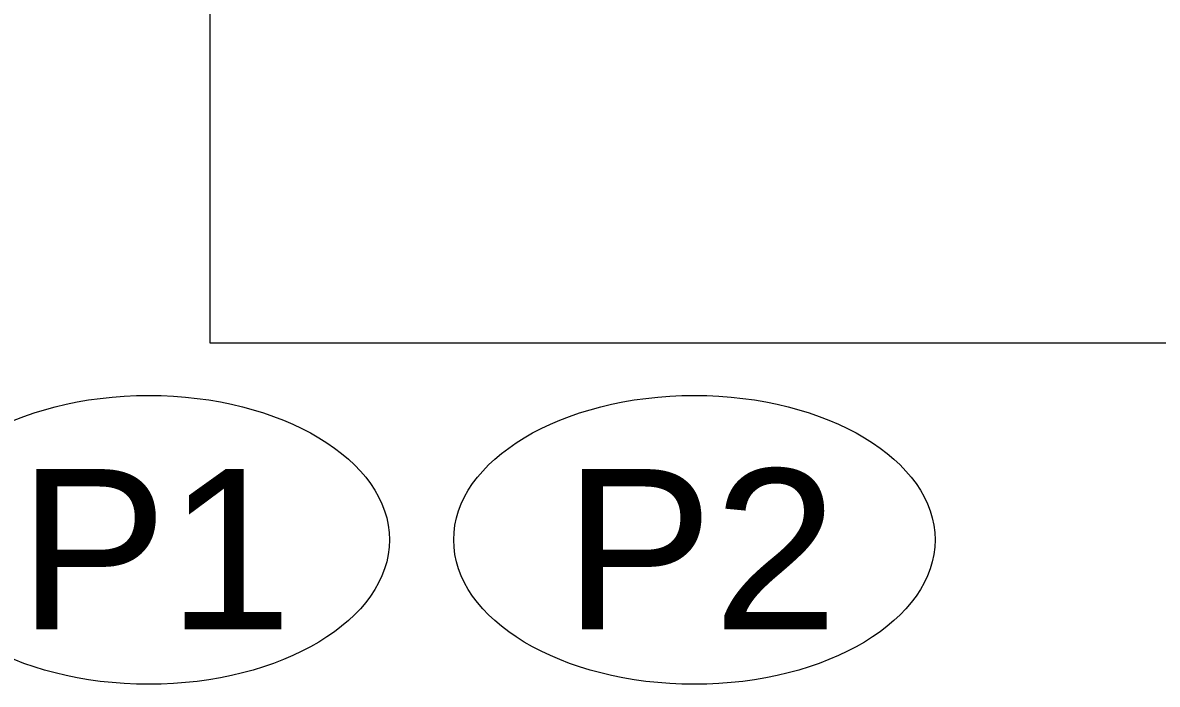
# Model space of a CAD drawing. Header units: inches. Extents: x -13 to 4331, y -638 to 2885.
# Drawn here: x 3236 to 3299.7, y 1381.3 to 1418.4 of the extents above; entities that cross this region are included whole.
import ezdxf

# ---------------------------------------------------------------- set-up
doc = ezdxf.new("R2010")
doc.units = ezdxf.units.IN
doc.header["$MEASUREMENT"] = 0
doc.layers.add('P-SANR-FIXT-IDEN', color=2, linetype='Continuous', lineweight=9)
doc.layers.add('Q-CASE', color=31, linetype='Continuous', lineweight=9)
doc.styles.add('Swis721 Lt BT', font='swissl.ttf', dxfattribs={"height": 9})

# ---------------------------------------------------------------- blocks, each defined once
blk = doc.blocks.new('Casework 9 - Casework 9-5462017-FIRST FLOOR POWER _ SIGNAL')
at = {"layer": 'Q-CASE'}
for p, q in [((3246.515, 1432.834), (3246.515, 1400.454)), ((3246.515, 1400.454), (3359.422, 1400.454))]:
    blk.add_line(p, q, dxfattribs=at)
blk = doc.blocks.new('Plumbing Equipment Tag - Standard-3394155-FIRST FLOOR POWER _ SIGNAL')
at = {"layer": 'P-SANR-FIXT-IDEN'}
blk.add_ellipse((-0.04989, 0.00375), major_axis=(-0.1406, 0), ratio=0.600473, dxfattribs=at)

msp = doc.modelspace()

# ---------------------------------------------------------------- block references
at = {"layer": 'P-SANR-FIXT-IDEN', "xscale": 95.99999999999994, "yscale": 95.99999999999994, "zscale": 95.99999999999994}
for p in [(3247.878, 1389.045), (3278.478, 1389.045)]:
    msp.add_blockref('Plumbing Equipment Tag - Standard-3394155-FIRST FLOOR POWER _ SIGNAL', p, dxfattribs=at)
at = {"layer": 'Q-CASE'}
msp.add_blockref('Casework 9 - Casework 9-5462017-FIRST FLOOR POWER _ SIGNAL', (0, 0), dxfattribs=at)

# ---------------------------------------------------------------- texts
at = {"layer": 'P-SANR-FIXT-IDEN', "char_height": 9, "width": 17.574, "attachment_point": 1, "style": 'Swis721 Lt BT'}
for s, insert in [('P1', (3235.759, 1393.379)), ('P2', (3266.36, 1393.379))]:
    msp.add_mtext(s, dxfattribs=dict(at, insert=insert))

doc.saveas('drawing.dxf')
